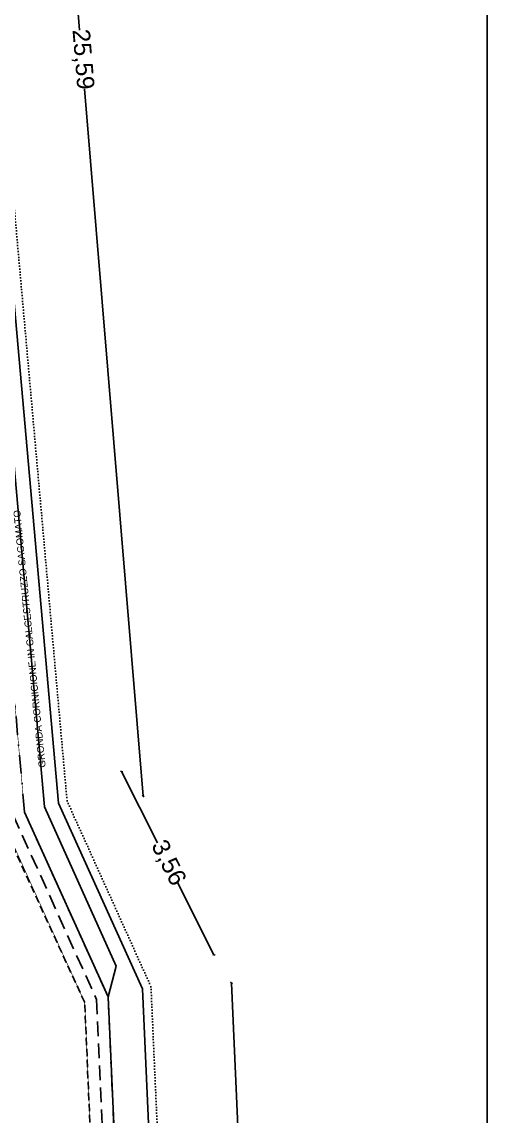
# Model space of a CAD drawing. Header units: millimetres. Extents: x 1607 to 8094, y 411 to 16262.
# Drawn here: x 7288 to 8094, y 9763 to 11656 of the extents above; entities that cross this region are included whole.
import ezdxf

# ---------------------------------------------------------------- set-up
doc = ezdxf.new("R2010")
doc.units = ezdxf.units.MM
for name, pattern in [('PUNTO', [0.25, 0, -0.25]), ('Punto e Tratto', [0.670278, 0.3175, -0.176389, 0, -0.176389]), ('TRATTEGGIATA', [19.05, 12.7, -6.35])]:
    doc.linetypes.add(name, pattern=pattern)
for name, color, linetype in [('00_CARPENTERIA CA', 7, 'Continuous'), ('00_CARPENTERIA TETTO', 5, 'Continuous'), ('00_STRUTTURE MURI', 1, 'Continuous'), ('B_QUOTE_100', 1, 'Continuous'), ('TESTO MEDIO', 2, 'Continuous')]:
    doc.layers.add(name, color=color, linetype=linetype)
doc.styles.add('ARIAL', font='arial.ttf')
doc.styles.get("Standard").update_dxf_attribs({"font": 'arial.ttf'})
doc.dimstyles.new('ARIAL', dxfattribs={"dimtxt": 7, "dimasz": 3, "dimexe": 0.18, "dimexo": 0.0625, "dimgap": 0.09, "dimtad": 0, "dimlfac": 0.01, "dimzin": 0, "dimtxsty": 'Standard', "dimblk": 'OBLIQUE', "dimcen": 0.09, "dimse1": 1, "dimse2": 1, "dimadec": 0, "dimazin": 0, "dimtfac": 1, "dimtofl": 0, "dimtmove": 0, "dimatfit": 3, "dimfxl": 1, "dimtolj": 1, "dimtzin": 0, "dimarcsym": 0})

# ---------------------------------------------------------------- blocks, each defined once
blk = doc.blocks.new('_OBLIQUE')
at = {"color": 0, "linetype": 'ByBlock'}
blk.add_line((-0.5, -0.5), (0.5, 0.5), dxfattribs=at)
blk = doc.blocks.new('*D593')
at = {"layer": 'B_QUOTE_100', "color": 0, "lineweight": -2, "transparency": 16777216}
for p, q in [((7651.2, 9992.9), (7671.5, 9538.7)), ((7695.3, 9006.4), (7675, 9460.6))]:
    blk.add_line(p, q, dxfattribs=at)
at = {"layer": 'Defpoints', "color": 0, "transparency": 16777216}
for p in [(7511.8, 9986.6), (7651.2, 9992.9), (7555.9, 9000.2)]:
    blk.add_point(p, dxfattribs=at)
at = {"layer": 'B_QUOTE_100', "color": 0, "lineweight": -2, "transparency": 16777216, "xscale": 3, "yscale": 3, "zscale": 3}
for p, rotation in [((7651.2, 9992.9), 92.5595998333717), ((7695.3, 9006.4), 272.5595998333717)]:
    blk.add_blockref('_OBLIQUE', p, dxfattribs=dict(at, rotation=rotation))
at = {"layer": 'B_QUOTE_100', "color": 0, "transparency": 16777216, "insert": (7673.3, 9499.6), "char_height": 30, "attachment_point": 5, "rotation": 272.5596}
blk.add_mtext('\\A1;9,87', dxfattribs=at)
blk = doc.blocks.new('*D594')
at = {"layer": 'B_QUOTE_100', "color": 0, "lineweight": -2, "transparency": 16777216}
for p, q in [((7461, 10359.2), (7523.4, 10235.3)), ((7620.9, 10041.6), (7558.5, 10165.5))]:
    blk.add_line(p, q, dxfattribs=at)
at = {"layer": 'Defpoints', "color": 0, "transparency": 16777216}
for p in [(7351.8, 10304.2), (7620.9, 10041.6), (7511.8, 9986.6)]:
    blk.add_point(p, dxfattribs=at)
at = {"layer": 'B_QUOTE_100', "color": 0, "lineweight": -2, "transparency": 16777216, "xscale": 3, "yscale": 3, "zscale": 3}
for p, rotation in [((7461, 10359.2), 116.7345303843639), ((7620.9, 10041.6), 296.7345303843638)]:
    blk.add_blockref('_OBLIQUE', p, dxfattribs=dict(at, rotation=rotation))
at = {"layer": 'B_QUOTE_100', "color": 0, "transparency": 16777216, "insert": (7540.9, 10200.4), "char_height": 30, "attachment_point": 5, "rotation": 296.7345}
blk.add_mtext('\\A1;3,56', dxfattribs=at)
blk = doc.blocks.new('*D595')
at = {"layer": 'B_QUOTE_100', "color": 0, "lineweight": -2, "transparency": 16777216}
for p, q in [((7286.6, 12866.3), (7388.3, 11642.1)), ((7498.4, 10316.4), (7396.7, 11540.5))]:
    blk.add_line(p, q, dxfattribs=at)
at = {"layer": 'Defpoints', "color": 0, "transparency": 16777216}
for p in [(7286.6, 12866.3), (7140.1, 12854.1), (7351.8, 10304.2)]:
    blk.add_point(p, dxfattribs=at)
at = {"layer": 'B_QUOTE_100', "color": 0, "lineweight": -2, "transparency": 16777216, "xscale": 3, "yscale": 3, "zscale": 3}
for p, rotation in [((7286.6, 12866.3), 94.74716425658558), ((7498.4, 10316.4), 274.7471642565856)]:
    blk.add_blockref('_OBLIQUE', p, dxfattribs=dict(at, rotation=rotation))
at = {"layer": 'B_QUOTE_100', "color": 0, "transparency": 16777216, "insert": (7392.5, 11591.3), "char_height": 30, "attachment_point": 5, "rotation": 274.7472}
blk.add_mtext('\\A1;25,59', dxfattribs=at)

msp = doc.modelspace()

# ---------------------------------------------------------------- linework, layer by layer
at = {"layer": '00_CARPENTERIA CA', "linetype": 'TRATTEGGIATA', "ltscale": 2}
msp.add_lwpolyline([(3687.023, 4783.244), (3652.716, 7958.356), (3463.149, 7955.448), (3423.866, 9608.062), (3562.661, 9605.729), (3569.764, 10028.195), (3420.803, 10030.7), (3425.899, 10333.793), (3450.296, 10333.383), (3467.373, 12288.713), (4088.208, 12278.917), (4084.274, 12552.551), (4566.086, 12560.057), (4538.769, 14460.005), (5104.589, 14290.066), (5096.523, 12544.697), (7054.021, 12749.566), (7273.365, 10283.634), (7417.727, 9964.159), (7479.592, 8580.245), (7468.369, 7689.594), (7493.922, 7689.465), (7552.598, 4001.144)], dxfattribs=at)
at = {"layer": '00_CARPENTERIA TETTO', "color": 7, "linetype": 'PUNTO', "ltscale": 20}
msp.add_lwpolyline([(5116.974, 12642.356), (7140.098, 12854.093), (7366.565, 10308.085), (7511.817, 9986.641), (7556.577, 8985.369), (6583.641, 8995.018), (6584.069, 8909.282), (6584.069, 8833.984), (4135.611, 8876.207)], dxfattribs=at)
at = {"layer": '00_CARPENTERIA TETTO'}
for points in [[(5116.904, 12627.267), (7126.507, 12837.589), (7351.849, 10304.224), (7496.96, 9983.091), (7540.884, 9000.525), (6568.566, 9010.168), (6569.069, 8909.245), (6569.069, 8849.245), (4120.339, 8891.473)], [(7480.801, 9001.049), (7437.535, 9968.892), (7292.986, 10288.782)]]:
    msp.add_lwpolyline(points, dxfattribs=at)
at = {"layer": '00_CARPENTERIA TETTO', "linetype": 'Punto e Tratto', "ltscale": 100}
msp.add_lwpolyline([(7020.095, 9415.181), (7037.03, 9005.485), (7480.801, 9001.049), (7437.535, 9968.892), (7292.986, 10288.782), (7072.142, 12771.572), (6601.246, 12193.588), (6831.129, 11998.525), (6913.77, 9893.557), (6822.243, 9799.587), (7020.095, 9415.181), (7020.095, 9415.181)], dxfattribs=at)
at = {"layer": '00_STRUTTURE MURI', "const_width": 1}
for points in [[(3667.243, 4762.799), (3632.934, 7938.05), (3443.626, 7935.147), (3403.376, 9628.409), (3543, 9626.062), (3549.431, 10008.534), (3400.47, 10011.039), (3406.238, 10354.126), (3430.473, 10353.719), (3447.549, 12309.028), (4067.914, 12299.24), (4063.989, 12572.237), (4545.801, 12579.743), (4518.379, 14487.012), (5124.658, 14304.921), (5116.625, 12566.91), (7072.142, 12771.572), (7292.986, 10288.782), (7437.535, 9968.892), (7499.197, 8589.542), (7499.711, 8589.542), (7488.621, 7709.492), (7513.608, 7709.366), (7572.914, 3981.47)], [(3707.612, 4804.524), (3673.307, 7979.492), (3483.47, 7976.58), (3445.193, 9586.883), (3583.126, 9584.564), (3590.928, 10048.66), (3441.968, 10051.164), (3446.363, 10312.629), (3470.929, 10312.216), (3488.006, 12267.567), (4109.332, 12257.764), (4105.388, 12532.06), (4587.201, 12539.566), (4559.993, 14431.895), (5083.699, 14274.604), (5075.598, 12521.575), (7035.159, 12726.66), (7252.941, 10278.276), (7397.109, 9959.233), (7458.769, 8579.911), (7447.289, 7668.882), (7473.432, 7668.75), (7531.452, 4021.623)]]:
    msp.add_lwpolyline(points, dxfattribs=at)
at = {"layer": '00_STRUTTURE MURI', "linetype": 'TRATTEGGIATA'}
msp.add_lwpolyline([(7264.168, 10248.443), (5867.324, 10271.927), (5867.324, 9431.202), (7420.962, 9409.609), (7397.103, 9959.124)], close=True, dxfattribs=at)

# ---------------------------------------------------------------- dimensions: what is measured, and where the dimension line sits
at = {"layer": 'B_QUOTE_100'}
for p1, distance, picture, middle in [((7351.849, 10304.224), 122.168, '*D594', (7540.941, 10200.391)), ((7555.915, 9000.171), -139.566, '*D593', (7673.292, 9499.639))]:
    dim = msp.add_aligned_dim(p1=p1, p2=(7511.817, 9986.641), distance=distance, dimstyle='ARIAL', override={"dimtxt": 30}, dxfattribs=at)
    dim.commit()
    dim.dimension.update_dxf_attribs({"geometry": picture, "text_midpoint": middle})

# ---------------------------------------------------------------- next in the draw order: texts
at = {"layer": 'TESTO MEDIO', "insert": (7301.639, 10588.549), "char_height": 12, "attachment_point": 5, "rotation": 95.674519, "line_spacing_factor": 0.967741, "style": 'ARIAL', "bg_fill": 3, "box_fill_scale": 1.5, "bg_fill_color": 256, "bg_fill_transparency": 0}
msp.add_mtext('{\\C10;GRONDA CORNICIONE IN CALCESTRUZZO SAGOMATO}', dxfattribs=at)

# ---------------------------------------------------------------- next in the draw order: linework, layer by layer
at = {"layer": '00_CARPENTERIA TETTO', "color": 4}
msp.add_lwpolyline([(7437.535, 9968.892), (7451.832, 10022.249), (7327.323, 10297.79), (7103.855, 12810.082), (5119.507, 12602.402)], dxfattribs=at)
at = {"layer": 'B_QUOTE_100'}
msp.add_lwpolyline([(1607.439, 14744.098), (8093.642, 14744.098), (8093.642, 3713.066), (1607.439, 3713.066)], close=True, dxfattribs=at)

# ---------------------------------------------------------------- next in the draw order: dimensions: what is measured, and where the dimension line sits
dim = msp.add_aligned_dim(p1=(7351.849, 10304.224), p2=(7140.098, 12854.093), distance=-147.016, dimstyle='ARIAL', override={"dimtxt": 30}, dxfattribs=at)
dim.commit()
dim.dimension.update_dxf_attribs({"geometry": '*D595', "text_midpoint": (7392.485, 11591.326)})

doc.saveas('drawing.dxf')
